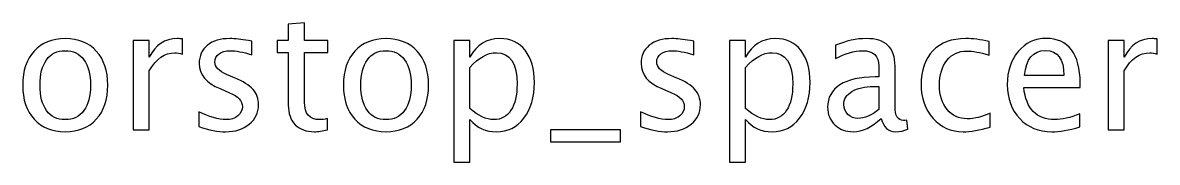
# Model space of a CAD drawing. Header units: centimetres. Extents: x -11.6 to 12.7, y -2.5 to 14.1.
# Drawn here: x 3.09 to 11.65, y 12.93 to 13.98 of the extents above; entities that cross this region are included whole.
import ezdxf

# ---------------------------------------------------------------- set-up
doc = ezdxf.new("R2010")
doc.units = ezdxf.units.CM
doc.header["$MEASUREMENT"] = 0
doc.layers.add('Layer 1', color=7, linetype='Continuous')

msp = doc.modelspace()

# ---------------------------------------------------------------- linework, layer by layer
at = {"layer": 'Layer 1'}
for points, knots in [([(5.3868, 13.17065), (5.34912, 13.16028), (5.31632, 13.1552), (5.28859, 13.1552), (5.28859, 13.1552), (5.22636, 13.1552), (5.17789, 13.17298), (5.14317, 13.20854), (5.14317, 13.20854), (5.10825, 13.2441), (5.09089, 13.29342), (5.09089, 13.35671), (5.09089, 13.35671), (5.09089, 13.35671), (5.09089, 13.7521), (5.09089, 13.7521), (5.09089, 13.7521), (5.09089, 13.7521), (5.00665, 13.7521), (5.00665, 13.7521), (5.00665, 13.7521), (5.00665, 13.7521), (5.00665, 13.84354), (5.00665, 13.84354), (5.00665, 13.84354), (5.00665, 13.84354), (5.09089, 13.84354), (5.09089, 13.84354), (5.09089, 13.84354), (5.09089, 13.84354), (5.09089, 13.96525), (5.09089, 13.96525), (5.09089, 13.96525), (5.09089, 13.96525), (5.21281, 13.97689), (5.21281, 13.97689), (5.21281, 13.97689), (5.21281, 13.97689), (5.21281, 13.84354), (5.21281, 13.84354), (5.21281, 13.84354), (5.21281, 13.84354), (5.38934, 13.84354), (5.38934, 13.84354), (5.38934, 13.84354), (5.38934, 13.84354), (5.38934, 13.7521), (5.38934, 13.7521), (5.38934, 13.7521), (5.38934, 13.7521), (5.21281, 13.7521), (5.21281, 13.7521), (5.21281, 13.7521), (5.21281, 13.7521), (5.21281, 13.37872), (5.21281, 13.37872), (5.21281, 13.37872), (5.21281, 13.29067), (5.25112, 13.24664), (5.32753, 13.24664), (5.32753, 13.24664), (5.34383, 13.24664), (5.36352, 13.24939), (5.3868, 13.25468), (5.3868, 13.25468), (5.3868, 13.25468), (5.3868, 13.17065), (5.3868, 13.17065)], [0, 0, 0, 0, 0.0555556, 0.0555556, 0.0555556, 0.0555556, 0.1111111, 0.1111111, 0.1111111, 0.1111111, 0.1666667, 0.1666667, 0.1666667, 0.1666667, 0.2222222, 0.2222222, 0.2222222, 0.2222222, 0.2777778, 0.2777778, 0.2777778, 0.2777778, 0.3333333, 0.3333333, 0.3333333, 0.3333333, 0.3888889, 0.3888889, 0.3888889, 0.3888889, 0.4444444, 0.4444444, 0.4444444, 0.4444444, 0.5, 0.5, 0.5, 0.5, 0.5555556, 0.5555556, 0.5555556, 0.5555556, 0.6111111, 0.6111111, 0.6111111, 0.6111111, 0.6666667, 0.6666667, 0.6666667, 0.6666667, 0.7222222, 0.7222222, 0.7222222, 0.7222222, 0.7777778, 0.7777778, 0.7777778, 0.7777778, 0.8333333, 0.8333333, 0.8333333, 0.8333333, 0.8888889, 0.8888889, 0.8888889, 0.8888889, 1, 1, 1, 1]), ([(3.40645, 13.1552), (3.3076, 13.1552), (3.22929, 13.18674), (3.17171, 13.24982), (3.17171, 13.24982), (3.11393, 13.31289), (3.08514, 13.39862), (3.08514, 13.50678), (3.08514, 13.50678), (3.08514, 13.61473), (3.11393, 13.70024), (3.17171, 13.76311), (3.17171, 13.76311), (3.22929, 13.82597), (3.3076, 13.85751), (3.40645, 13.85751), (3.40645, 13.85751), (3.5053, 13.85751), (3.58362, 13.82597), (3.64119, 13.76311), (3.64119, 13.76311), (3.69897, 13.70024), (3.72776, 13.61473), (3.72776, 13.50678), (3.72776, 13.50678), (3.72776, 13.39862), (3.69897, 13.31289), (3.64119, 13.24982), (3.64119, 13.24982), (3.58362, 13.18674), (3.5053, 13.1552), (3.40645, 13.1552)], [0, 0, 0, 0, 0.1111111, 0.1111111, 0.1111111, 0.1111111, 0.2222222, 0.2222222, 0.2222222, 0.2222222, 0.3333333, 0.3333333, 0.3333333, 0.3333333, 0.4444444, 0.4444444, 0.4444444, 0.4444444, 0.5555556, 0.5555556, 0.5555556, 0.5555556, 0.6666667, 0.6666667, 0.6666667, 0.6666667, 0.7777778, 0.7777778, 0.7777778, 0.7777778, 1, 1, 1, 1]), ([(3.91868, 13.17044), (3.91868, 13.17044), (3.91868, 13.84354), (3.91868, 13.84354), (3.91868, 13.84354), (3.91868, 13.84354), (4.0406, 13.84354), (4.0406, 13.84354), (4.0406, 13.84354), (4.0406, 13.84354), (4.0406, 13.71633), (4.0406, 13.71633), (4.0406, 13.71633), (4.08907, 13.81052), (4.15935, 13.85751), (4.25163, 13.85751), (4.25163, 13.85751), (4.26412, 13.85751), (4.27724, 13.85645), (4.29079, 13.85434), (4.29079, 13.85434), (4.29079, 13.85434), (4.29079, 13.74025), (4.29079, 13.74025), (4.29079, 13.74025), (4.26962, 13.74723), (4.251, 13.75083), (4.23491, 13.75083), (4.23491, 13.75083), (4.15744, 13.75083), (4.09267, 13.70511), (4.0406, 13.61346), (4.0406, 13.61346), (4.0406, 13.61346), (4.0406, 13.17044), (4.0406, 13.17044), (4.0406, 13.17044), (4.0406, 13.17044), (3.91868, 13.17044), (3.91868, 13.17044)], [0, 0, 0, 0, 0.0909091, 0.0909091, 0.0909091, 0.0909091, 0.1818182, 0.1818182, 0.1818182, 0.1818182, 0.2727273, 0.2727273, 0.2727273, 0.2727273, 0.3636364, 0.3636364, 0.3636364, 0.3636364, 0.4545455, 0.4545455, 0.4545455, 0.4545455, 0.5454545, 0.5454545, 0.5454545, 0.5454545, 0.6363636, 0.6363636, 0.6363636, 0.6363636, 0.7272727, 0.7272727, 0.7272727, 0.7272727, 0.8181818, 0.8181818, 0.8181818, 0.8181818, 1, 1, 1, 1]), ([(4.41419, 13.19457), (4.41419, 13.19457), (4.41419, 13.30633), (4.41419, 13.30633), (4.41419, 13.30633), (4.49399, 13.26654), (4.5632, 13.24664), (4.62226, 13.24664), (4.62226, 13.24664), (4.6574, 13.24664), (4.68661, 13.25617), (4.70968, 13.27522), (4.70968, 13.27522), (4.73275, 13.29405), (4.74439, 13.31776), (4.74439, 13.34634), (4.74439, 13.34634), (4.74439, 13.38803), (4.71201, 13.42254), (4.64724, 13.44984), (4.64724, 13.44984), (4.64724, 13.44984), (4.5759, 13.48011), (4.5759, 13.48011), (4.5759, 13.48011), (4.47071, 13.52371), (4.418, 13.58679), (4.418, 13.6687), (4.418, 13.6687), (4.418, 13.72734), (4.43874, 13.77348), (4.48023, 13.80713), (4.48023, 13.80713), (4.52172, 13.84079), (4.57866, 13.85751), (4.65083, 13.85751), (4.65083, 13.85751), (4.6883, 13.85751), (4.73487, 13.85243), (4.79011, 13.84206), (4.79011, 13.84206), (4.79011, 13.84206), (4.81551, 13.83719), (4.81551, 13.83719), (4.81551, 13.83719), (4.81551, 13.83719), (4.81551, 13.73559), (4.81551, 13.73559), (4.81551, 13.73559), (4.74757, 13.75591), (4.69338, 13.76607), (4.65295, 13.76607), (4.65295, 13.76607), (4.61739, 13.76607), (4.58924, 13.75824), (4.56786, 13.74279), (4.56786, 13.74279), (4.54669, 13.72734), (4.53611, 13.70659), (4.53611, 13.68056), (4.53611, 13.68056), (4.53611, 13.64394), (4.56574, 13.61282), (4.62522, 13.58764), (4.62522, 13.58764), (4.62522, 13.58764), (4.68385, 13.56287), (4.68385, 13.56287), (4.68385, 13.56287), (4.75032, 13.53493), (4.79731, 13.5053), (4.82482, 13.47418), (4.82482, 13.47418), (4.85255, 13.44307), (4.86631, 13.40412), (4.86631, 13.35755), (4.86631, 13.35755), (4.86631, 13.2985), (4.84303, 13.25003), (4.79625, 13.21214), (4.79625, 13.21214), (4.74968, 13.17425), (4.68999, 13.1552), (4.61739, 13.1552), (4.61739, 13.1552), (4.56151, 13.1552), (4.49399, 13.16832), (4.41419, 13.19457)], [0, 0, 0, 0, 0.0434783, 0.0434783, 0.0434783, 0.0434783, 0.0869565, 0.0869565, 0.0869565, 0.0869565, 0.1304348, 0.1304348, 0.1304348, 0.1304348, 0.173913, 0.173913, 0.173913, 0.173913, 0.2173913, 0.2173913, 0.2173913, 0.2173913, 0.2608696, 0.2608696, 0.2608696, 0.2608696, 0.3043478, 0.3043478, 0.3043478, 0.3043478, 0.3478261, 0.3478261, 0.3478261, 0.3478261, 0.3913043, 0.3913043, 0.3913043, 0.3913043, 0.4347826, 0.4347826, 0.4347826, 0.4347826, 0.4782609, 0.4782609, 0.4782609, 0.4782609, 0.5217391, 0.5217391, 0.5217391, 0.5217391, 0.5652174, 0.5652174, 0.5652174, 0.5652174, 0.6086957, 0.6086957, 0.6086957, 0.6086957, 0.6521739, 0.6521739, 0.6521739, 0.6521739, 0.6956522, 0.6956522, 0.6956522, 0.6956522, 0.7391304, 0.7391304, 0.7391304, 0.7391304, 0.7826087, 0.7826087, 0.7826087, 0.7826087, 0.826087, 0.826087, 0.826087, 0.826087, 0.8695652, 0.8695652, 0.8695652, 0.8695652, 0.9130435, 0.9130435, 0.9130435, 0.9130435, 1, 1, 1, 1]), ([(5.82876, 13.1552), (5.72991, 13.1552), (5.6516, 13.18674), (5.59402, 13.24982), (5.59402, 13.24982), (5.53624, 13.31289), (5.50745, 13.39862), (5.50745, 13.50678), (5.50745, 13.50678), (5.50745, 13.61473), (5.53624, 13.70024), (5.59402, 13.76311), (5.59402, 13.76311), (5.6516, 13.82597), (5.72991, 13.85751), (5.82876, 13.85751), (5.82876, 13.85751), (5.92761, 13.85751), (6.00593, 13.82597), (6.0635, 13.76311), (6.0635, 13.76311), (6.12128, 13.70024), (6.15007, 13.61473), (6.15007, 13.50678), (6.15007, 13.50678), (6.15007, 13.39862), (6.12128, 13.31289), (6.0635, 13.24982), (6.0635, 13.24982), (6.00593, 13.18674), (5.92761, 13.1552), (5.82876, 13.1552)], [0, 0, 0, 0, 0.1111111, 0.1111111, 0.1111111, 0.1111111, 0.2222222, 0.2222222, 0.2222222, 0.2222222, 0.3333333, 0.3333333, 0.3333333, 0.3333333, 0.4444444, 0.4444444, 0.4444444, 0.4444444, 0.5555556, 0.5555556, 0.5555556, 0.5555556, 0.6666667, 0.6666667, 0.6666667, 0.6666667, 0.7777778, 0.7777778, 0.7777778, 0.7777778, 1, 1, 1, 1]), ([(6.34099, 12.92533), (6.34099, 12.92533), (6.34099, 13.84354), (6.34099, 13.84354), (6.34099, 13.84354), (6.34099, 13.84354), (6.46291, 13.84354), (6.46291, 13.84354), (6.46291, 13.84354), (6.46291, 13.84354), (6.46291, 13.71633), (6.46291, 13.71633), (6.46291, 13.71633), (6.51286, 13.81052), (6.58801, 13.85751), (6.68812, 13.85751), (6.68812, 13.85751), (6.76919, 13.85751), (6.8329, 13.82809), (6.87947, 13.76903), (6.87947, 13.76903), (6.92604, 13.70998), (6.94932, 13.62933), (6.94932, 13.5271), (6.94932, 13.5271), (6.94932, 13.41576), (6.92286, 13.3258), (6.87016, 13.25765), (6.87016, 13.25765), (6.81745, 13.18928), (6.74803, 13.1552), (6.66209, 13.1552), (6.66209, 13.1552), (6.58229, 13.1552), (6.51583, 13.18568), (6.46291, 13.24685), (6.46291, 13.24685), (6.46291, 13.24685), (6.46291, 12.92533), (6.46291, 12.92533), (6.46291, 12.92533), (6.46291, 12.92533), (6.34099, 12.92533), (6.34099, 12.92533)], [0, 0, 0, 0, 0.0833333, 0.0833333, 0.0833333, 0.0833333, 0.1666667, 0.1666667, 0.1666667, 0.1666667, 0.25, 0.25, 0.25, 0.25, 0.3333333, 0.3333333, 0.3333333, 0.3333333, 0.4166667, 0.4166667, 0.4166667, 0.4166667, 0.5, 0.5, 0.5, 0.5, 0.5833333, 0.5833333, 0.5833333, 0.5833333, 0.6666667, 0.6666667, 0.6666667, 0.6666667, 0.75, 0.75, 0.75, 0.75, 0.8333333, 0.8333333, 0.8333333, 0.8333333, 1, 1, 1, 1]), ([(7.75111, 13.19457), (7.75111, 13.19457), (7.75111, 13.30633), (7.75111, 13.30633), (7.75111, 13.30633), (7.83091, 13.26654), (7.90012, 13.24664), (7.95918, 13.24664), (7.95918, 13.24664), (7.99432, 13.24664), (8.02353, 13.25617), (8.0466, 13.27522), (8.0466, 13.27522), (8.06967, 13.29405), (8.08131, 13.31776), (8.08131, 13.34634), (8.08131, 13.34634), (8.08131, 13.38803), (8.04893, 13.42254), (7.98416, 13.44984), (7.98416, 13.44984), (7.98416, 13.44984), (7.91282, 13.48011), (7.91282, 13.48011), (7.91282, 13.48011), (7.80763, 13.52371), (7.75492, 13.58679), (7.75492, 13.6687), (7.75492, 13.6687), (7.75492, 13.72734), (7.77566, 13.77348), (7.81715, 13.80713), (7.81715, 13.80713), (7.85864, 13.84079), (7.91558, 13.85751), (7.98775, 13.85751), (7.98775, 13.85751), (8.02522, 13.85751), (8.07179, 13.85243), (8.12703, 13.84206), (8.12703, 13.84206), (8.12703, 13.84206), (8.15243, 13.83719), (8.15243, 13.83719), (8.15243, 13.83719), (8.15243, 13.83719), (8.15243, 13.73559), (8.15243, 13.73559), (8.15243, 13.73559), (8.08449, 13.75591), (8.0303, 13.76607), (7.98987, 13.76607), (7.98987, 13.76607), (7.95431, 13.76607), (7.92616, 13.75824), (7.90478, 13.74279), (7.90478, 13.74279), (7.88361, 13.72734), (7.87303, 13.70659), (7.87303, 13.68056), (7.87303, 13.68056), (7.87303, 13.64394), (7.90266, 13.61282), (7.96214, 13.58764), (7.96214, 13.58764), (7.96214, 13.58764), (8.02077, 13.56287), (8.02077, 13.56287), (8.02077, 13.56287), (8.08724, 13.53493), (8.13423, 13.5053), (8.16174, 13.47418), (8.16174, 13.47418), (8.18947, 13.44307), (8.20323, 13.40412), (8.20323, 13.35755), (8.20323, 13.35755), (8.20323, 13.2985), (8.17995, 13.25003), (8.13317, 13.21214), (8.13317, 13.21214), (8.0866, 13.17425), (8.02691, 13.1552), (7.95431, 13.1552), (7.95431, 13.1552), (7.89843, 13.1552), (7.83091, 13.16832), (7.75111, 13.19457)], [0, 0, 0, 0, 0.0434783, 0.0434783, 0.0434783, 0.0434783, 0.0869565, 0.0869565, 0.0869565, 0.0869565, 0.1304348, 0.1304348, 0.1304348, 0.1304348, 0.173913, 0.173913, 0.173913, 0.173913, 0.2173913, 0.2173913, 0.2173913, 0.2173913, 0.2608696, 0.2608696, 0.2608696, 0.2608696, 0.3043478, 0.3043478, 0.3043478, 0.3043478, 0.3478261, 0.3478261, 0.3478261, 0.3478261, 0.3913043, 0.3913043, 0.3913043, 0.3913043, 0.4347826, 0.4347826, 0.4347826, 0.4347826, 0.4782609, 0.4782609, 0.4782609, 0.4782609, 0.5217391, 0.5217391, 0.5217391, 0.5217391, 0.5652174, 0.5652174, 0.5652174, 0.5652174, 0.6086957, 0.6086957, 0.6086957, 0.6086957, 0.6521739, 0.6521739, 0.6521739, 0.6521739, 0.6956522, 0.6956522, 0.6956522, 0.6956522, 0.7391304, 0.7391304, 0.7391304, 0.7391304, 0.7826087, 0.7826087, 0.7826087, 0.7826087, 0.826087, 0.826087, 0.826087, 0.826087, 0.8695652, 0.8695652, 0.8695652, 0.8695652, 0.9130435, 0.9130435, 0.9130435, 0.9130435, 1, 1, 1, 1]), ([(8.42273, 12.92533), (8.42273, 12.92533), (8.42273, 13.84354), (8.42273, 13.84354), (8.42273, 13.84354), (8.42273, 13.84354), (8.54465, 13.84354), (8.54465, 13.84354), (8.54465, 13.84354), (8.54465, 13.84354), (8.54465, 13.71633), (8.54465, 13.71633), (8.54465, 13.71633), (8.5946, 13.81052), (8.66975, 13.85751), (8.76986, 13.85751), (8.76986, 13.85751), (8.85093, 13.85751), (8.91464, 13.82809), (8.96121, 13.76903), (8.96121, 13.76903), (9.00778, 13.70998), (9.03106, 13.62933), (9.03106, 13.5271), (9.03106, 13.5271), (9.03106, 13.41576), (9.0046, 13.3258), (8.9519, 13.25765), (8.9519, 13.25765), (8.89919, 13.18928), (8.82977, 13.1552), (8.74383, 13.1552), (8.74383, 13.1552), (8.66403, 13.1552), (8.59757, 13.18568), (8.54465, 13.24685), (8.54465, 13.24685), (8.54465, 13.24685), (8.54465, 12.92533), (8.54465, 12.92533), (8.54465, 12.92533), (8.54465, 12.92533), (8.42273, 12.92533), (8.42273, 12.92533)], [0, 0, 0, 0, 0.0833333, 0.0833333, 0.0833333, 0.0833333, 0.1666667, 0.1666667, 0.1666667, 0.1666667, 0.25, 0.25, 0.25, 0.25, 0.3333333, 0.3333333, 0.3333333, 0.3333333, 0.4166667, 0.4166667, 0.4166667, 0.4166667, 0.5, 0.5, 0.5, 0.5, 0.5833333, 0.5833333, 0.5833333, 0.5833333, 0.6666667, 0.6666667, 0.6666667, 0.6666667, 0.75, 0.75, 0.75, 0.75, 0.8333333, 0.8333333, 0.8333333, 0.8333333, 1, 1, 1, 1]), ([(9.5689, 13.25617), (9.49567, 13.18886), (9.42518, 13.1552), (9.35745, 13.1552), (9.35745, 13.1552), (9.30178, 13.1552), (9.25542, 13.17256), (9.21881, 13.20748), (9.21881, 13.20748), (9.18198, 13.24241), (9.16356, 13.28643), (9.16356, 13.33956), (9.16356, 13.33956), (9.16356, 13.41301), (9.19446, 13.46953), (9.25627, 13.5089), (9.25627, 13.5089), (9.31808, 13.54827), (9.40677, 13.56795), (9.52234, 13.56795), (9.52234, 13.56795), (9.52234, 13.56795), (9.55091, 13.56795), (9.55091, 13.56795), (9.55091, 13.56795), (9.55091, 13.56795), (9.55091, 13.64902), (9.55091, 13.64902), (9.55091, 13.64902), (9.55091, 13.72712), (9.51027, 13.76607), (9.42878, 13.76607), (9.42878, 13.76607), (9.3657, 13.76607), (9.2967, 13.74617), (9.22198, 13.70638), (9.22198, 13.70638), (9.22198, 13.70638), (9.22198, 13.80671), (9.22198, 13.80671), (9.22198, 13.80671), (9.30411, 13.84058), (9.38158, 13.85751), (9.45418, 13.85751), (9.45418, 13.85751), (9.5289, 13.85751), (9.58414, 13.84058), (9.61949, 13.8065), (9.61949, 13.8065), (9.65505, 13.77242), (9.67283, 13.71993), (9.67283, 13.64902), (9.67283, 13.64902), (9.67283, 13.64902), (9.67283, 13.34485), (9.67283, 13.34485), (9.67283, 13.34485), (9.67283, 13.27522), (9.69421, 13.24029), (9.73718, 13.24029), (9.73718, 13.24029), (9.74247, 13.24029), (9.7503, 13.24114), (9.76067, 13.24283), (9.76067, 13.24283), (9.76067, 13.24283), (9.76935, 13.1751), (9.76935, 13.1751), (9.76935, 13.1751), (9.74162, 13.16176), (9.71114, 13.1552), (9.6777, 13.1552), (9.6777, 13.1552), (9.62076, 13.1552), (9.58457, 13.18886), (9.5689, 13.25617)], [0, 0, 0, 0, 0.05, 0.05, 0.05, 0.05, 0.1, 0.1, 0.1, 0.1, 0.15, 0.15, 0.15, 0.15, 0.2, 0.2, 0.2, 0.2, 0.25, 0.25, 0.25, 0.25, 0.3, 0.3, 0.3, 0.3, 0.35, 0.35, 0.35, 0.35, 0.4, 0.4, 0.4, 0.4, 0.45, 0.45, 0.45, 0.45, 0.5, 0.5, 0.5, 0.5, 0.55, 0.55, 0.55, 0.55, 0.6, 0.6, 0.6, 0.6, 0.65, 0.65, 0.65, 0.65, 0.7, 0.7, 0.7, 0.7, 0.75, 0.75, 0.75, 0.75, 0.8, 0.8, 0.8, 0.8, 0.85, 0.85, 0.85, 0.85, 0.9, 0.9, 0.9, 0.9, 1, 1, 1, 1]), ([(10.39059, 13.19076), (10.31164, 13.16705), (10.24348, 13.1552), (10.18612, 13.1552), (10.18612, 13.1552), (10.0951, 13.1552), (10.01975, 13.18886), (9.95985, 13.25595), (9.95985, 13.25595), (9.89995, 13.32326), (9.86989, 13.40814), (9.86989, 13.51038), (9.86989, 13.51038), (9.86989, 13.6196), (9.89952, 13.7049), (9.95879, 13.76586), (9.95879, 13.76586), (10.01806, 13.82703), (10.10082, 13.85751), (10.20708, 13.85751), (10.20708, 13.85751), (10.25936, 13.85751), (10.3182, 13.85031), (10.38297, 13.83592), (10.38297, 13.83592), (10.38297, 13.83592), (10.38297, 13.73305), (10.38297, 13.73305), (10.38297, 13.73305), (10.31418, 13.75337), (10.25809, 13.76353), (10.21491, 13.76353), (10.21491, 13.76353), (10.15225, 13.76353), (10.10209, 13.74004), (10.06462, 13.69326), (10.06462, 13.69326), (10.02716, 13.64648), (10.00832, 13.58404), (10.00832, 13.50614), (10.00832, 13.50614), (10.00832, 13.43058), (10.02779, 13.36962), (10.06653, 13.32284), (10.06653, 13.32284), (10.10526, 13.27627), (10.15585, 13.25299), (10.21872, 13.25299), (10.21872, 13.25299), (10.27439, 13.25299), (10.33154, 13.26738), (10.39059, 13.29617), (10.39059, 13.29617), (10.39059, 13.29617), (10.39059, 13.19076), (10.39059, 13.19076)], [0, 0, 0, 0, 0.0666667, 0.0666667, 0.0666667, 0.0666667, 0.1333333, 0.1333333, 0.1333333, 0.1333333, 0.2, 0.2, 0.2, 0.2, 0.2666667, 0.2666667, 0.2666667, 0.2666667, 0.3333333, 0.3333333, 0.3333333, 0.3333333, 0.4, 0.4, 0.4, 0.4, 0.4666667, 0.4666667, 0.4666667, 0.4666667, 0.5333333, 0.5333333, 0.5333333, 0.5333333, 0.6, 0.6, 0.6, 0.6, 0.6666667, 0.6666667, 0.6666667, 0.6666667, 0.7333333, 0.7333333, 0.7333333, 0.7333333, 0.8, 0.8, 0.8, 0.8, 0.8666667, 0.8666667, 0.8666667, 0.8666667, 1, 1, 1, 1]), ([(11.06771, 13.19203), (10.9858, 13.16748), (10.91573, 13.1552), (10.85731, 13.1552), (10.85731, 13.1552), (10.75762, 13.1552), (10.67655, 13.18822), (10.61411, 13.25405), (10.61411, 13.25405), (10.55167, 13.31988), (10.52034, 13.40518), (10.52034, 13.51017), (10.52034, 13.51017), (10.52034, 13.61198), (10.54786, 13.69559), (10.6031, 13.76099), (10.6031, 13.76099), (10.65835, 13.82618), (10.72904, 13.85878), (10.81519, 13.85878), (10.81519, 13.85878), (10.89668, 13.85878), (10.95976, 13.82978), (11.00421, 13.77179), (11.00421, 13.77179), (11.04866, 13.71379), (11.07089, 13.63166), (11.07089, 13.52519), (11.07089, 13.52519), (11.07089, 13.52519), (11.07025, 13.48794), (11.07025, 13.48794), (11.07025, 13.48794), (11.07025, 13.48794), (10.6448, 13.48794), (10.6448, 13.48794), (10.6448, 13.48794), (10.66258, 13.32707), (10.74111, 13.24664), (10.88017, 13.24664), (10.88017, 13.24664), (10.93119, 13.24664), (10.99363, 13.26103), (11.06771, 13.28982), (11.06771, 13.28982), (11.06771, 13.28982), (11.06771, 13.19203), (11.06771, 13.19203)], [0, 0, 0, 0, 0.0769231, 0.0769231, 0.0769231, 0.0769231, 0.1538462, 0.1538462, 0.1538462, 0.1538462, 0.2307692, 0.2307692, 0.2307692, 0.2307692, 0.3076923, 0.3076923, 0.3076923, 0.3076923, 0.3846154, 0.3846154, 0.3846154, 0.3846154, 0.4615385, 0.4615385, 0.4615385, 0.4615385, 0.5384615, 0.5384615, 0.5384615, 0.5384615, 0.6153846, 0.6153846, 0.6153846, 0.6153846, 0.6923077, 0.6923077, 0.6923077, 0.6923077, 0.7692308, 0.7692308, 0.7692308, 0.7692308, 0.8461538, 0.8461538, 0.8461538, 0.8461538, 1, 1, 1, 1]), ([(11.28128, 13.17044), (11.28128, 13.17044), (11.28128, 13.84354), (11.28128, 13.84354), (11.28128, 13.84354), (11.28128, 13.84354), (11.4032, 13.84354), (11.4032, 13.84354), (11.4032, 13.84354), (11.4032, 13.84354), (11.4032, 13.71633), (11.4032, 13.71633), (11.4032, 13.71633), (11.45167, 13.81052), (11.52195, 13.85751), (11.61423, 13.85751), (11.61423, 13.85751), (11.62672, 13.85751), (11.63984, 13.85645), (11.65339, 13.85434), (11.65339, 13.85434), (11.65339, 13.85434), (11.65339, 13.74025), (11.65339, 13.74025), (11.65339, 13.74025), (11.63222, 13.74723), (11.6136, 13.75083), (11.59751, 13.75083), (11.59751, 13.75083), (11.52004, 13.75083), (11.45527, 13.70511), (11.4032, 13.61346), (11.4032, 13.61346), (11.4032, 13.61346), (11.4032, 13.17044), (11.4032, 13.17044), (11.4032, 13.17044), (11.4032, 13.17044), (11.28128, 13.17044), (11.28128, 13.17044)], [0, 0, 0, 0, 0.0909091, 0.0909091, 0.0909091, 0.0909091, 0.1818182, 0.1818182, 0.1818182, 0.1818182, 0.2727273, 0.2727273, 0.2727273, 0.2727273, 0.3636364, 0.3636364, 0.3636364, 0.3636364, 0.4545455, 0.4545455, 0.4545455, 0.4545455, 0.5454545, 0.5454545, 0.5454545, 0.5454545, 0.6363636, 0.6363636, 0.6363636, 0.6363636, 0.7272727, 0.7272727, 0.7272727, 0.7272727, 0.8181818, 0.8181818, 0.8181818, 0.8181818, 1, 1, 1, 1]), ([(3.40624, 13.24664), (3.46656, 13.24664), (3.51355, 13.26929), (3.547, 13.3148), (3.547, 13.3148), (3.58023, 13.36009), (3.59695, 13.42423), (3.59695, 13.50678), (3.59695, 13.50678), (3.59695, 13.58912), (3.58023, 13.65304), (3.547, 13.69834), (3.547, 13.69834), (3.51355, 13.74342), (3.46656, 13.76607), (3.40624, 13.76607), (3.40624, 13.76607), (3.3457, 13.76607), (3.29871, 13.74342), (3.26569, 13.69834), (3.26569, 13.69834), (3.23246, 13.65304), (3.21595, 13.58912), (3.21595, 13.50678), (3.21595, 13.50678), (3.21595, 13.42423), (3.23246, 13.36009), (3.26569, 13.3148), (3.26569, 13.3148), (3.29871, 13.26929), (3.3457, 13.24664), (3.40624, 13.24664)], [0, 0, 0, 0, 0.1111111, 0.1111111, 0.1111111, 0.1111111, 0.2222222, 0.2222222, 0.2222222, 0.2222222, 0.3333333, 0.3333333, 0.3333333, 0.3333333, 0.4444444, 0.4444444, 0.4444444, 0.4444444, 0.5555556, 0.5555556, 0.5555556, 0.5555556, 0.6666667, 0.6666667, 0.6666667, 0.6666667, 0.7777778, 0.7777778, 0.7777778, 0.7777778, 1, 1, 1, 1]), ([(5.82855, 13.24664), (5.88887, 13.24664), (5.93586, 13.26929), (5.96931, 13.3148), (5.96931, 13.3148), (6.00254, 13.36009), (6.01926, 13.42423), (6.01926, 13.50678), (6.01926, 13.50678), (6.01926, 13.58912), (6.00254, 13.65304), (5.96931, 13.69834), (5.96931, 13.69834), (5.93586, 13.74342), (5.88887, 13.76607), (5.82855, 13.76607), (5.82855, 13.76607), (5.76801, 13.76607), (5.72102, 13.74342), (5.688, 13.69834), (5.688, 13.69834), (5.65477, 13.65304), (5.63826, 13.58912), (5.63826, 13.50678), (5.63826, 13.50678), (5.63826, 13.42423), (5.65477, 13.36009), (5.688, 13.3148), (5.688, 13.3148), (5.72102, 13.26929), (5.76801, 13.24664), (5.82855, 13.24664)], [0, 0, 0, 0, 0.1111111, 0.1111111, 0.1111111, 0.1111111, 0.2222222, 0.2222222, 0.2222222, 0.2222222, 0.3333333, 0.3333333, 0.3333333, 0.3333333, 0.4444444, 0.4444444, 0.4444444, 0.4444444, 0.5555556, 0.5555556, 0.5555556, 0.5555556, 0.6666667, 0.6666667, 0.6666667, 0.6666667, 0.7777778, 0.7777778, 0.7777778, 0.7777778, 1, 1, 1, 1]), ([(6.46291, 13.33088), (6.52578, 13.27479), (6.58568, 13.24664), (6.64262, 13.24664), (6.64262, 13.24664), (6.69871, 13.24664), (6.7421, 13.27014), (6.77258, 13.31691), (6.77258, 13.31691), (6.80327, 13.36369), (6.81851, 13.42952), (6.81851, 13.51461), (6.81851, 13.51461), (6.81851, 13.67209), (6.76644, 13.75083), (6.6623, 13.75083), (6.6623, 13.75083), (6.59414, 13.75083), (6.52768, 13.714), (6.46291, 13.64013), (6.46291, 13.64013), (6.46291, 13.64013), (6.46291, 13.33088), (6.46291, 13.33088)], [0, 0, 0, 0, 0.1428571, 0.1428571, 0.1428571, 0.1428571, 0.2857143, 0.2857143, 0.2857143, 0.2857143, 0.4285714, 0.4285714, 0.4285714, 0.4285714, 0.5714286, 0.5714286, 0.5714286, 0.5714286, 0.7142857, 0.7142857, 0.7142857, 0.7142857, 1, 1, 1, 1]), ([(8.54465, 13.33088), (8.60752, 13.27479), (8.66742, 13.24664), (8.72436, 13.24664), (8.72436, 13.24664), (8.78045, 13.24664), (8.82384, 13.27014), (8.85432, 13.31691), (8.85432, 13.31691), (8.88501, 13.36369), (8.90025, 13.42952), (8.90025, 13.51461), (8.90025, 13.51461), (8.90025, 13.67209), (8.84818, 13.75083), (8.74404, 13.75083), (8.74404, 13.75083), (8.67588, 13.75083), (8.60942, 13.714), (8.54465, 13.64013), (8.54465, 13.64013), (8.54465, 13.64013), (8.54465, 13.33088), (8.54465, 13.33088)], [0, 0, 0, 0, 0.1428571, 0.1428571, 0.1428571, 0.1428571, 0.2857143, 0.2857143, 0.2857143, 0.2857143, 0.4285714, 0.4285714, 0.4285714, 0.4285714, 0.5714286, 0.5714286, 0.5714286, 0.5714286, 0.7142857, 0.7142857, 0.7142857, 0.7142857, 1, 1, 1, 1]), ([(10.65115, 13.57938), (10.65115, 13.57938), (10.94833, 13.57938), (10.94833, 13.57938), (10.94833, 13.57938), (10.94833, 13.70469), (10.90155, 13.76734), (10.80821, 13.76734), (10.80821, 13.76734), (10.71423, 13.76734), (10.66195, 13.70469), (10.65115, 13.57938)], [0, 0, 0, 0, 0.25, 0.25, 0.25, 0.25, 0.5, 0.5, 0.5, 0.5, 1, 1, 1, 1]), ([(9.55091, 13.32263), (9.55091, 13.32263), (9.55091, 13.49556), (9.55091, 13.49556), (9.55091, 13.49556), (9.55091, 13.49556), (9.51175, 13.49683), (9.51175, 13.49683), (9.51175, 13.49683), (9.44402, 13.49683), (9.38941, 13.48434), (9.34771, 13.45937), (9.34771, 13.45937), (9.30622, 13.43418), (9.28548, 13.40095), (9.28548, 13.35946), (9.28548, 13.35946), (9.28548, 13.33046), (9.29585, 13.30591), (9.31638, 13.2858), (9.31638, 13.2858), (9.33713, 13.26569), (9.36232, 13.25553), (9.39216, 13.25553), (9.39216, 13.25553), (9.44296, 13.25553), (9.49588, 13.27797), (9.55091, 13.32263)], [0, 0, 0, 0, 0.125, 0.125, 0.125, 0.125, 0.25, 0.25, 0.25, 0.25, 0.375, 0.375, 0.375, 0.375, 0.5, 0.5, 0.5, 0.5, 0.625, 0.625, 0.625, 0.625, 0.75, 0.75, 0.75, 0.75, 1, 1, 1, 1]), ([(7.07166, 13.079), (7.07166, 13.079), (7.07166, 13.17044), (7.07166, 13.17044), (7.07166, 13.17044), (7.07166, 13.17044), (7.59998, 13.17044), (7.59998, 13.17044), (7.59998, 13.17044), (7.59998, 13.17044), (7.59998, 13.079), (7.59998, 13.079), (7.59998, 13.079), (7.59998, 13.079), (7.07166, 13.079), (7.07166, 13.079)], [0, 0, 0, 0, 0.2, 0.2, 0.2, 0.2, 0.4, 0.4, 0.4, 0.4, 0.6, 0.6, 0.6, 0.6, 1, 1, 1, 1])]:
    msp.add_open_spline(points, degree=3, knots=knots, dxfattribs=at)

doc.saveas('drawing.dxf')
